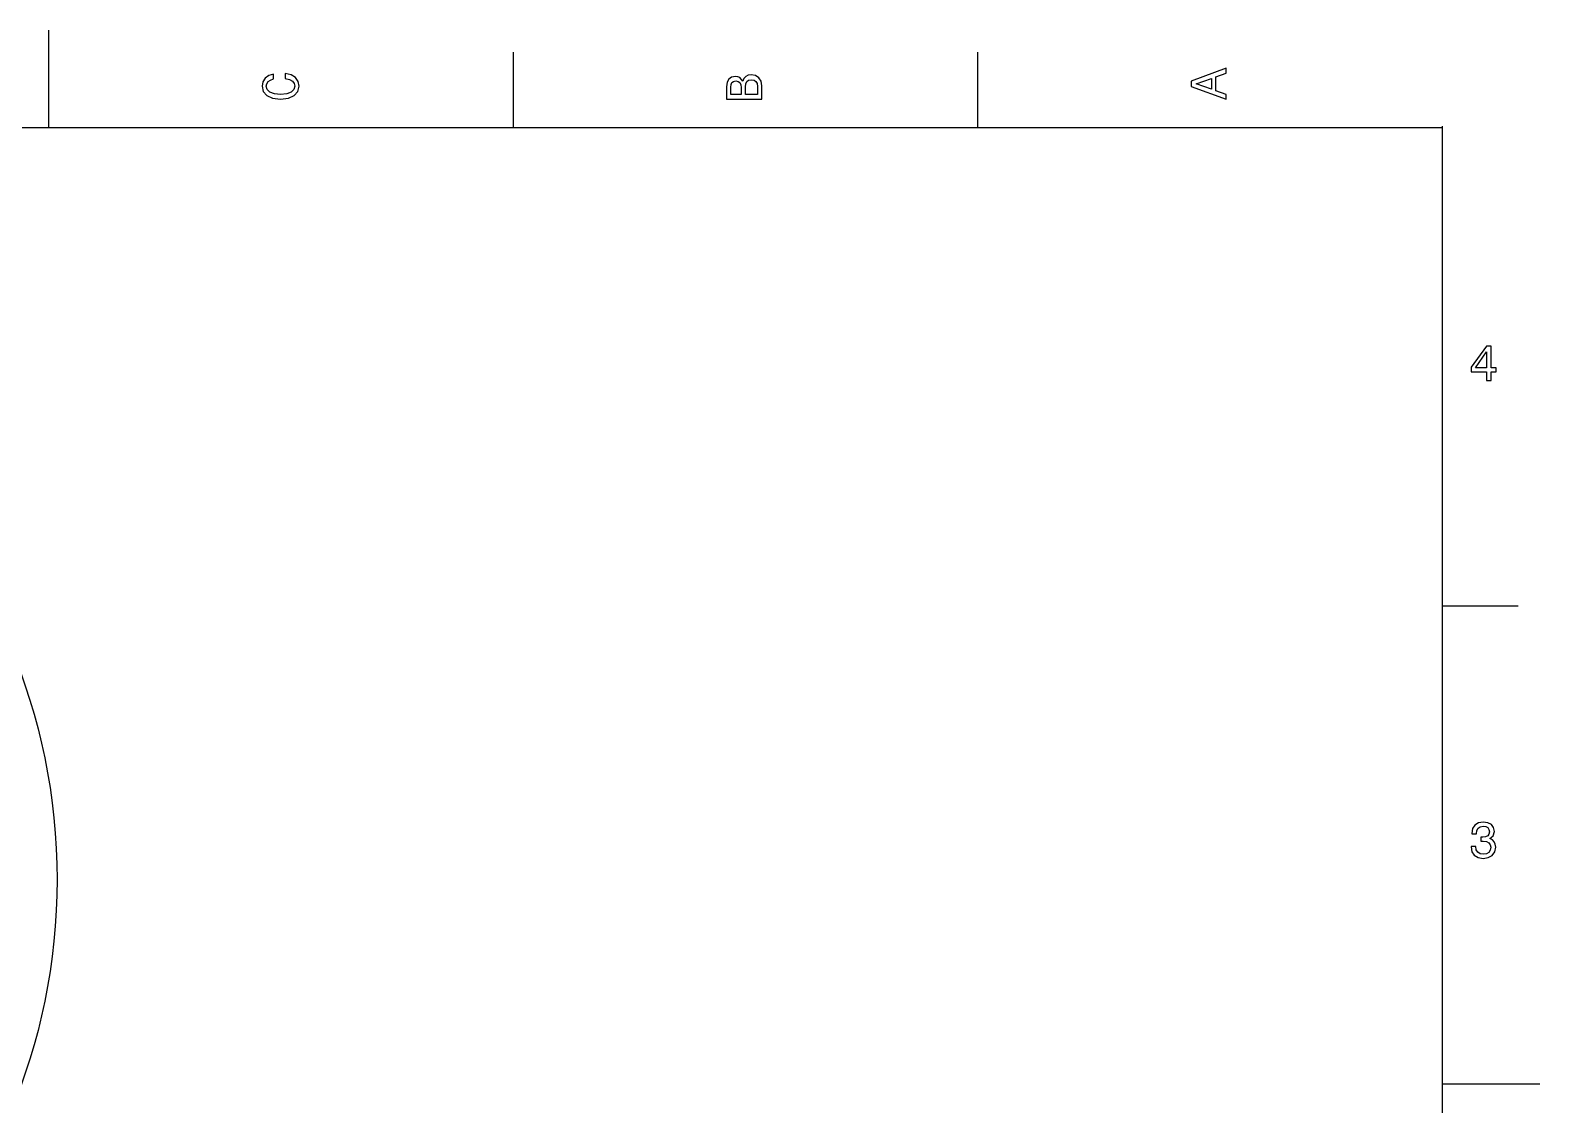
# Model space of a CAD drawing. Extents: x 0 to 297, y -130 to 79.
# Drawn here: x 146.8 to 296.8, y -27.6 to 79.2 of the extents above; entities that cross this region are included whole.
import ezdxf

# ---------------------------------------------------------------- set-up
doc = ezdxf.new("R2010")
doc.units = 0
doc.layers.get('0').update_dxf_attribs({"linetype": 'CONTINUOUS'})

msp = doc.modelspace()

# ---------------------------------------------------------------- linework, layer by layer
at = {"color": 7}
for p, q in [((148.64755, 69.512638), (148.64755, 79.227519)), ((194.81455, 69.517628), (194.81455, 77.058804)), ((240.98055, 69.517628), (240.98055, 77.058804)), ((265.672, 75.441429), (262.167, 74.160419)), ((265.672, 74.967369), (265.672, 75.441429)), ((169.914, 74.094839), (169.833, 73.666189)), ((169.833, 73.666189), (169.959, 73.131579)), ((170.141, 74.452929), (169.914, 74.094839)), ((170.504, 74.715169), (170.141, 74.452929)), ((170.252, 73.666189), (170.302, 73.908259)), ((170.348, 73.333329), (170.252, 73.666189)), ((170.302, 73.908259), (170.444, 74.115039)), ((170.444, 74.115039), (170.671, 74.276419)), ((170.983, 74.866479), (170.504, 74.715169)), ((170.671, 74.276419), (170.983, 74.387349)), ((170.983, 74.387349), (170.983, 74.866479)), ((172.723, 74.780719), (172.128, 74.921959)), ((172.128, 74.921959), (172.128, 74.437799)), ((172.128, 74.437799), (172.552, 74.336939)), ((172.128, 74.437799), (172.128, 74.437799)), ((172.552, 74.336939), (172.854, 74.170489)), ((173.162, 74.513449), (172.723, 74.780719)), ((172.854, 74.170489), (173.041, 73.938529)), ((173.101, 73.666189), (173.011, 73.338369)), ((173.041, 73.938529), (173.101, 73.666189)), ((173.429, 74.135209), (173.162, 74.513449)), ((173.404, 73.131579), (173.525, 73.666189)), ((173.525, 73.666189), (173.429, 74.135209)), ((216.061, 74.059569), (216, 73.615749)), ((216, 73.615749), (216, 72.370079)), ((216.227, 74.377279), (216.061, 74.059569)), ((216.499, 74.573969), (216.227, 74.377279)), ((216.419, 73.560299), (216.449, 73.832609)), ((216.419, 72.834069), (216.419, 73.560299)), ((216.449, 73.832609), (216.54, 74.024259)), ((216.878, 74.639549), (216.499, 74.573969)), ((216.54, 74.024259), (216.696, 74.140249)), ((216.696, 74.140249), (216.928, 74.180599)), ((217.12, 74.609279), (216.878, 74.639549)), ((216.928, 74.180599), (217.16, 74.135219)), ((217.317, 74.518489), (217.12, 74.609279)), ((217.16, 74.135219), (217.322, 74.014189)), ((217.609, 74.165459), (217.317, 74.518489)), ((217.322, 74.014189), (217.422, 73.807399)), ((217.422, 73.807399), (217.453, 73.519949)), ((217.453, 73.519949), (217.453, 72.834069)), ((217.453, 73.519949), (217.453, 73.519949)), ((217.725, 74.432769), (217.609, 74.165459)), ((217.609, 74.165459), (217.609, 74.165459)), ((217.907, 74.629449), (217.725, 74.432769)), ((217.876, 73.585509), (217.912, 73.903219)), ((217.876, 72.834069), (217.876, 73.585509)), ((218.154, 74.750479), (217.907, 74.629449)), ((217.912, 73.903219), (218.017, 74.130179)), ((218.017, 74.130179), (218.199, 74.266349)), ((218.451, 74.795889), (218.154, 74.750479)), ((218.199, 74.266349), (218.461, 74.311729)), ((218.895, 74.720239), (218.451, 74.795889)), ((218.461, 74.311729), (218.739, 74.266349)), ((218.739, 74.266349), (218.93, 74.140249)), ((219.223, 74.503379), (218.895, 74.720239)), ((218.93, 74.140249), (219.046, 73.928429)), ((219.046, 73.928429), (219.082, 73.630889)), ((219.082, 73.630889), (219.082, 72.834069)), ((219.082, 73.630889), (219.082, 73.630889)), ((219.43, 74.155389), (219.223, 74.503379)), ((219.5, 73.686369), (219.43, 74.155389)), ((219.5, 72.370079), (219.5, 73.686369)), ((262.167, 74.160419), (262.167, 73.646019)), ((262.167, 73.646019), (265.672, 72.370079)), ((262.671, 73.903219), (264.215, 74.442859)), ((264.215, 73.363609), (262.671, 73.903219)), ((264.215, 74.442859), (264.215, 73.363609)), ((264.643, 74.599199), (265.672, 74.967369)), ((264.643, 73.202229), (264.643, 74.599199)), ((169.959, 73.131579), (170.312, 72.723109)), ((170.312, 72.723109), (170.892, 72.460839)), ((170.62, 73.076129), (170.348, 73.333329)), ((171.069, 72.909689), (170.62, 73.076129)), ((170.892, 72.460839), (171.679, 72.370079)), ((171.679, 72.854209), (171.069, 72.909689)), ((172.294, 72.909689), (171.679, 72.854209)), ((171.679, 72.370079), (172.466, 72.460839)), ((172.738, 73.081169), (172.294, 72.909689)), ((172.466, 72.460839), (173.046, 72.723109)), ((173.011, 73.338369), (172.738, 73.081169)), ((173.046, 72.723109), (173.404, 73.131579)), ((216, 72.370079), (219.5, 72.370079)), ((217.453, 72.834069), (216.419, 72.834069)), ((219.082, 72.834069), (217.876, 72.834069)), ((264.215, 73.363609), (264.215, 73.363609)), ((265.672, 72.834069), (264.643, 73.202229)), ((265.672, 72.370079), (265.672, 72.834069)), ((265.672, 72.370079), (265.672, 72.370079)), ((287.20428, 69.515644), (10.145723, 69.515644)), ((287.14484, -120.484771), (287.14484, 69.675156)), ((291.533, 47.844379), (290, 45.731279)), ((290.424, 45.690979), (291.538, 47.259379)), ((291.992, 47.844379), (291.533, 47.844379)), ((291.538, 47.259379), (291.538, 45.690979)), ((291.992, 45.690979), (291.992, 47.844379)), ((290, 45.731279), (290, 45.287479)), ((290, 45.287479), (291.538, 45.287479)), ((291.538, 45.690979), (290.424, 45.690979)), ((290.424, 45.690979), (290.424, 45.690979)), ((291.538, 45.287479), (291.538, 44.420079)), ((292.492, 45.690979), (291.992, 45.690979)), ((291.992, 44.420079), (291.992, 45.287479)), ((291.992, 45.287479), (292.492, 45.287479)), ((292.492, 45.287479), (292.492, 45.690979)), ((291.538, 44.420079), (291.992, 44.420079)), ((291.538, 44.420079), (291.538, 44.420079)), ((287.175, 22.045079), (294.675, 22.045079)), ((290.383, 0.243079), (290.156, -0.109921)), ((290.731, 0.465079), (290.383, 0.243079)), ((290.701, -0.058921), (290.913, 0.082079)), ((291.185, 0.546079), (290.731, 0.465079)), ((290.913, 0.082079), (291.21, 0.132079)), ((291.669, 0.480079), (291.185, 0.546079)), ((291.21, 0.132079), (291.473, 0.092079)), ((291.473, 0.092079), (291.664, -0.013921)), ((292.022, 0.294079), (291.669, 0.480079)), ((292.239, -0.003921), (292.022, 0.294079)), ((290.156, -0.109921), (290.081, -0.578921)), ((290.081, -0.578921), (290.081, -0.613921)), ((290.081, -0.613921), (290.53, -0.613921)), ((290.53, -0.613921), (290.57, -0.290921)), ((290.57, -0.290921), (290.701, -0.058921)), ((291.16, -0.961921), (290.963, -0.956921)), ((290.963, -0.956921), (290.963, -1.354921)), ((290.963, -1.354921), (291.21, -1.344921)), ((291.448, -0.931921), (291.16, -0.961921)), ((291.21, -1.344921), (291.528, -1.390921)), ((291.659, -0.830921), (291.448, -0.931921)), ((291.528, -1.390921), (291.765, -1.511921)), ((291.78, -0.663921), (291.659, -0.830921)), ((291.664, -0.013921), (291.78, -0.184921)), ((291.78, -0.184921), (291.826, -0.416921)), ((291.826, -0.416921), (291.78, -0.663921)), ((291.871, -1.102921), (292.199, -0.830921)), ((292.113, -1.238921), (291.871, -1.102921)), ((292.295, -1.425921), (292.113, -1.238921)), ((292.199, -0.830921), (292.315, -0.396921)), ((292.315, -0.396921), (292.239, -0.003921)), ((292.406, -1.667921), (292.295, -1.425921)), ((290, -1.879921), (290, -1.914921)), ((290.464, -1.879921), (290, -1.879921)), ((290, -1.879921), (290, -1.879921)), ((290, -1.914921), (290.081, -2.398921)), ((290.081, -2.398921), (290.318, -2.761921)), ((290.318, -2.761921), (290.691, -2.993921)), ((290.52, -2.212921), (290.464, -1.879921)), ((290.666, -2.454921), (290.52, -2.212921)), ((290.898, -2.605921), (290.666, -2.454921)), ((290.691, -2.993921), (291.185, -3.079921)), ((291.216, -2.655921), (290.898, -2.605921)), ((291.185, -3.079921), (291.71, -2.993921)), ((291.523, -2.610921), (291.216, -2.655921)), ((291.755, -2.474921), (291.523, -2.610921)), ((291.71, -2.993921), (292.103, -2.771921)), ((291.901, -2.257921), (291.755, -2.474921)), ((291.765, -1.511921), (291.906, -1.707921)), ((291.957, -1.964921), (291.901, -2.257921)), ((291.906, -1.707921), (291.957, -1.964921)), ((292.103, -2.771921), (292.355, -2.418921)), ((292.355, -2.418921), (292.446, -1.964921)), ((292.446, -1.964921), (292.406, -1.667921)), ((287.16908, -25.454921), (296.83092, -25.454921))]:
    msp.add_line(p, q, dxfattribs=at)
for points in [[(89.4618, 54.826279), (122.5989, 54.826279), (149.4618, 27.963379), (149.4618, -5.173721)], [(89.4618, 54.826279), (122.5989, 54.826279), (149.4618, 27.963379), (149.4618, -5.173721)], [(149.4618, -5.173721), (149.4618, -38.310821), (122.5989, -65.173721), (89.4618, -65.173721)], [(149.4618, -5.173721), (149.4618, -38.310821), (122.5989, -65.173721), (89.4618, -65.173721)]]:
    msp.add_open_spline(points, degree=3, dxfattribs=at)

doc.saveas('drawing.dxf')
